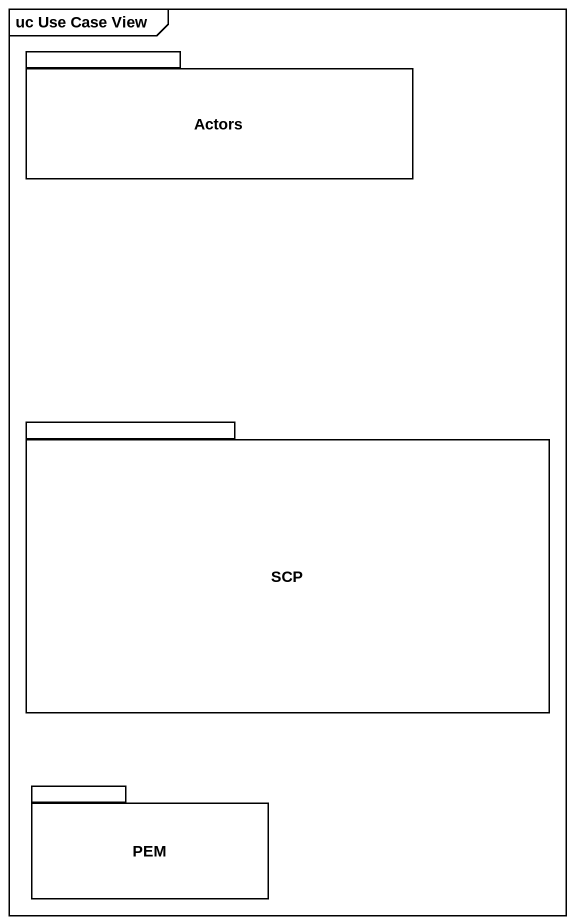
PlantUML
@startuml
mainframe uc Use Case View
package Actors {
}
package SCP {
}
package PEM {
}
@enduml
